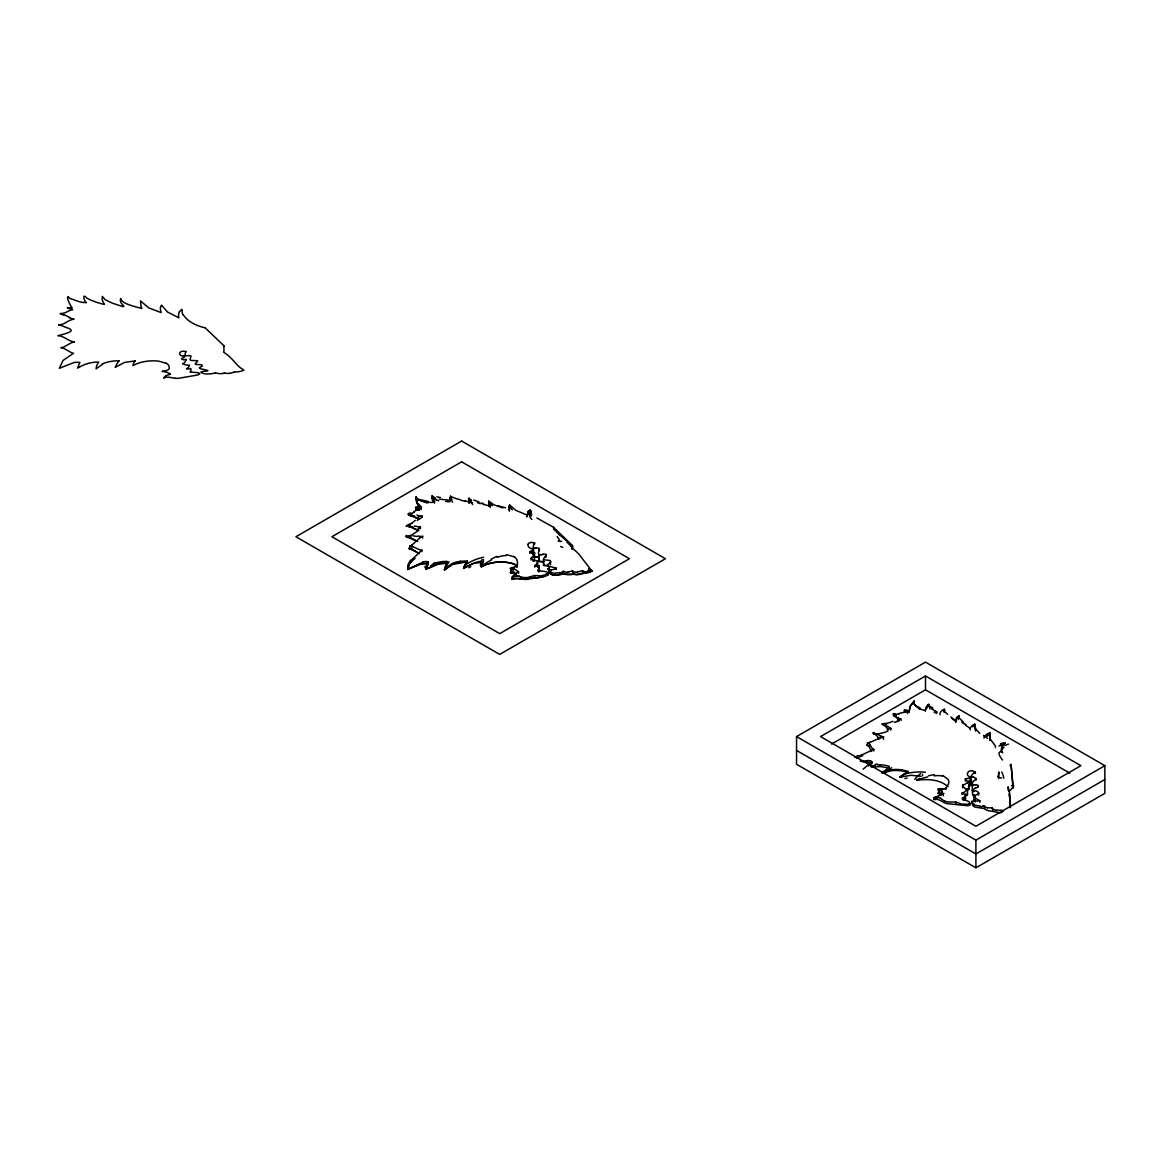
<?xml version="1.0" encoding="UTF-8"?>
<svg xmlns="http://www.w3.org/2000/svg" width="1163" height="1163" viewBox="0 0 1163 1163"><rect width="100%" height="100%" fill="white"/><g stroke="black" fill="none" stroke-linecap="round" stroke-linejoin="round"><path stroke-width="1.5" d="M909.103 711.291L910.324 706.319L914.292 700.838A11.848 6.847 0 0 0 914.467 704.749L919.773 709.357M469.067 499.581L469.023 503.012L469.067 499.581L470.506 502.242L469.401 500.919C466.116 494.813 471.844 502.779 472.571 504.553M898.883 720.435L898.33 717.149M1011.766 771.898L1012.944 785.984L1010.996 764.236L1011.65 770.706M418.506 518.131L418.564 515.529L416.906 515.064M572.269 546.392C571.978 544.022 572.051 547.511 572.167 548.34M1009.935 805.203L1010.007 800.696A64.532 37.26 0 0 0 1009.28 795.885L1008.786 794.227M974.768 725.828C975.495 721.801 969.259 727.427 970.175 729.913M446.185 564.418L444.455 569.87L452.901 564.302L467.337 561.86L467.337 561.017L460.359 561.278M571.207 546.319L571.353 544.517L553.573 527.319L536.913 518M944.051 712.236C946.74 706.334 938.919 711.407 939.966 714.751M531.04 559.955L531.04 558.342L534.093 560.246A6.484 5.045 8.5 0 0 536.303 560.74L537.8 560.813L536.39 564.375A6.28 4.928 15.8 0 1 534.82 565.494L534.835 567.108M539.196 571.629L539.051 565.741L538.28 565.945A4.652 3.693 11.4 0 1 535.125 565.611L534.835 565.509M974.856 723.895L974.928 728.46M527.726 511.72L529.398 510.397A8.606 3.184 -1.5 0 1 530.386 509.961L530.909 515.18M958.385 719.228L959.257 715.652L956.349 717.629L955.753 722.397M526.912 515.761C529.369 508.885 529.703 509.917 531.447 516.125M526.883 516.168L527.857 512.854L530.357 510.455M517.084 566.963L514.584 564.404A14.247 8.228 0 0 0 511.967 563.328L504.815 562.049L496.063 562.252L487.53 563.982L481.278 566.73L482.122 563.968M537.8 560.813L537.597 567.064M539.254 571.426C540.243 569.274 536.594 570.03 539.051 569.637M532.523 550.055L529.761 551.8L531.302 553.021A2.53 1.861 6.2 0 0 532.16 553.268L534.529 552.948L534.006 554.867M514.584 564.404C503.986 560.333 491.266 561.336 481.278 566.73L481.976 564.273M537.684 566.788L536.71 566.265L537.8 566.207M548.427 565.669L546.537 565.64A18.143 10.467 0 0 1 545.796 565.64L544.182 565.494A3.009 1.745 0 0 1 543.557 565.32L543.921 564.331M533.294 560.828L534.529 560.551L534.529 552.948M432.258 495.801L432.331 499.872L433.203 501.805L432.258 495.801L432.156 498.229L434.599 501.311L434.599 503.056M491.76 505.236L488.765 501.98L488.867 506.254L488.765 501.122L494.057 504.873L502.939 507.94M956.131 721.598L956.48 720.464M508.783 506.632L509.481 511.226M925.603 709.91C932.784 699.196 924.701 706.217 925.239 711.305M447.057 561.38L447.057 563.168L436.372 564.564L425.876 569.216L428.246 563.59L428.246 561.874L426.676 561.802M446.737 563.59C442.551 557.746 419.523 577.168 428.246 563.59L426.661 563.444A13.462 7.778 0 0 0 422.213 563.619L408.78 568.823M514.279 567.239L512.636 572.036A4.507 2.602 0 0 0 510.484 572.603L512.272 567.631A3.707 2.893 -6.7 0 1 512.839 567.573L513.29 567.515A1.933 1.425 -5.5 0 0 513.842 567.384L515.485 566.468M962.005 794.547L962.194 793.137A4.652 3.765 -3.2 0 0 965.014 794.271L965.857 794.314L964.854 796.321A6.658 5.292 3.4 0 1 962.426 798.254L962.426 799.81M989.698 740.482L990.193 732.908L989.887 738.578L995.426 746.021L995.426 747.664M975.248 796.51C969.506 793.98 973.373 788.063 978.112 792.119A2.384 1.774 -16.7 0 1 978.606 792.861L978.534 793.384A2.995 2.239 -17 0 1 977.967 794.198M943.571 788.616L942.088 788.994L941.143 793.529A2.224 1.279 0 0 0 941.754 793.602L944.036 793.399M408.693 565.436L407.646 569.405L422.969 562.165M998.072 776.622L997.97 776.899A5.277 2.137 22 0 0 1001.663 778.091M488.765 501.122L490.248 507.577M971.948 770.778L971.672 770.749A3.373 2.282 -2.9 0 0 968.677 771.621A5.19 3.649 -1.5 0 0 967.616 775.169L967.805 775.517A2.966 2.122 -2.5 0 0 969.462 776.521L970.276 776.637L969.753 777.509A3.591 2.588 -4.3 0 1 968.983 778.134L965.348 778.992L965.348 781.013M459.719 499.479C451.099 498.026 448.017 492.618 452.552 502.242M941.187 794.881A11.078 6.397 0 0 0 939.341 793.748A12.255 7.08 0 0 0 938.09 793.239L940.14 788.848A3.707 2.704 -16.3 0 1 940.663 788.936M530.357 509.961L530.662 513.13M965.857 794.314L965.014 799.475M445.923 564.825L444.455 569.87L450.401 565.494M970.276 776.637L969.869 785.912A3.504 2.021 0 0 1 968.953 786.493L968.357 786.711M512.272 509.932A32.549 18.797 0 0 1 509.801 506.225L508.624 509.757L509.801 505.033L515.718 510.295L526.897 515.005L526.897 516.895M1002.026 745.585C1008.219 739.45 999.86 747.649 1001.343 751.676M482.282 563.677L483.226 562.252M482.441 563.386L483.008 562.529M519.25 578.636L511.836 579.29L512.534 576.339M179.567 311.713L180.817 310.23A8.664 5.001 0 0 1 182.053 309.373L182.358 313.574A27.243 15.73 0 0 0 183.347 315.347M467.337 561.017L463.557 568.358L472.73 563.561L483.445 561.976C475.987 557.978 455.838 576.703 467.337 561.86A25.339 14.639 0 0 0 450.183 565.276M929.15 704.749L929.935 709.037M534.253 553.152L533.643 554.126L534.442 552.919M530.532 542.481A8.126 5.452 2 0 1 534.602 542.99L534.05 543.819A9.973 7.094 7.3 0 0 533.613 548.035L533.584 556.801L538.978 557.092M544.807 557.048L544.604 557.339A7.211 5.699 2.4 0 0 543.426 559.766M944.53 708.994L944.487 711.436L947.569 714.387M966.09 788.994L967.471 789.43L964.127 792.337A6.28 5.161 1.3 0 1 962.005 792.933M467.337 561.86L463.557 568.431L465.476 566.992M972.777 789.561L972.588 789.808A4.143 2.384 0 0 0 972.312 790.651L972.341 790.985A13.055 7.53 0 0 0 973.969 791.596M929.15 704.269L929.571 707.162M972.733 726.817L974.856 724.767M163.809 377.859L165.437 377.466A5.641 3.256 0 0 1 167.937 377.175L168.737 377.219A15.57 8.984 0 0 1 171.005 377.553L172.807 377.902A17.954 10.365 0 0 0 175.017 378.251M511.836 579.29C515.892 575.336 509.903 580.322 513.741 578.563M965.348 778.992L966.031 780.518A2.53 1.875 -2.7 0 0 966.686 780.984L969.055 781.318L967.427 782.946M548.209 565.654L543.557 565.32L543.557 559.781L549.43 560.392A2.384 1.89 -5.7 0 1 550.346 560.929L550.564 561.424A2.995 2.399 -5.7 0 1 550.492 562.34L547.613 564.956A7.589 6.12 -7 0 0 549.314 566.439C567.646 570.292 540.882 568.096 551.218 574.333A7.676 4.434 0 0 0 554.518 575.118L563.677 573.984L577.168 574.464L582.765 573.025A11.223 6.484 0 0 0 592.098 571.193M413.432 558.284L421.849 550.114A8.432 5.83 -21.1 0 1 419.916 549.91L412.792 546.639M444.455 569.434L451.695 563.764A21.893 15.73 8 0 1 460.388 561.366M957.585 718.632L959.257 717.426M977.952 794.198L974.042 795.855L974.042 799.824A7.545 4.361 0 0 0 974.594 801.089L975.423 801.976M967.471 789.43L967.471 794.823L964.665 796.597M514.133 556.772A8.752 6.716 -4.1 0 1 516.794 559.708L516.939 559.985A15.73 12.081 -3.5 0 1 517.302 564.956L516.852 565.363M415.351 520.326L412.196 522.856M420.439 528.627L420.439 526.999L417.706 529.238M969.055 781.318L969.055 788.921L967.747 789.91M415.06 558.313L412.676 560.232A31.125 17.968 0 0 0 408.591 565.799L407.646 569.405L419.581 564.142L428.246 563.59M999.002 746.094L1005.108 743.302M539.051 565.741L539.298 567.864A6.658 5.015 14.8 0 1 538.236 570.292A4.681 3.576 7.4 0 0 539.167 570.713L546.465 571.745A3.285 2.37 2.5 0 1 547.482 572.356L548.107 574.842C541.711 578.854 533.584 576.615 526.752 579.407A10.947 6.324 0 0 1 524.44 579.421L519.396 578.665M412.211 544.778L419.756 538.062M546.77 573.941A3.271 1.89 0 0 1 547.497 574.304C542.089 578.607 527.144 579.174 518.814 578.549A8.984 5.19 0 0 0 513.653 578.345M427.243 567.82L425.876 569.216M511.836 577.444L514.075 576.296A5.437 4.216 -1.7 0 1 516.241 575.947M936.273 799.446C933.918 800.377 933.046 797.76 935.285 796.917M921.067 776.273L911.036 775.285L899.711 777.16A54.865 31.677 0 0 1 908.303 772.334L908.288 771.476L899.711 777.088L902.473 776.375M974.289 772.857L975.408 772.203L975.408 773.424M1012.988 784.356L1013.191 786.595M796.553 736.572L925.501 662.125L1104.85 765.676L1104.85 793.37L975.902 867.816L796.553 764.265L796.553 736.572L975.902 840.122L1104.85 765.676M925.501 675.979L820.54 736.572L975.902 826.268L1080.863 765.676L925.501 675.979L925.501 689.819L1069.873 773.177M831.516 744.087L925.501 689.819M1104.85 779.515L975.902 853.962L796.553 750.426M430.964 565.509L433.755 563.997M420.832 516.343L422.169 515.631L422.169 517.099M413.897 511.735L418.331 509.089M79.477 367.057L77.572 368.133L78.473 365.647A78.095 45.081 0 0 1 79.942 362.493L78.372 362.347A13.447 7.763 0 0 0 73.952 362.522L59.328 368.322L63.078 360.399L73.545 353.276A8.504 4.914 0 0 1 71.641 352.752L64.081 348.493A10.205 5.902 0 0 0 60.854 347.635L61.435 347.563A8.446 4.87 0 0 0 63.907 346.937L71.452 342.722A9.159 5.292 0 0 1 74.447 341.98M491.135 559.156L496.121 556.699A28.537 27.461 -34.4 0 1 496.863 556.394M979.857 802.31L979.857 800.798L971.89 801.322L972.951 805.61A7.676 4.434 0 0 0 975.248 807.166L984.305 808.576L984.305 805.77L982.822 805.959M408.198 569.1L407.646 569.405A35.646 20.571 0 0 1 414.13 558.662M102.722 364.077L96.151 368.787A29.773 17.183 0 0 1 98.695 362.071A21.85 12.619 0 0 0 87.792 363.568M987.445 733.984L984.378 736.179L983.971 738.185M862.205 754.743L873.806 749.379L873.806 750.964M1011.374 785.694L1012.74 785.301A3.271 1.323 51.3 0 1 1013.743 785.679M409.943 524.106L407.123 525.153L407.123 526.112A17.518 10.118 0 0 1 411.048 527.173L414.624 528.729M548.107 573.068A8.606 6.687 10 0 1 546.13 574.58L541.028 575.816L534.689 575.525L527.217 577.589A11.31 7.69 3.5 0 1 523.321 577.4M422.198 536.725L422.751 538.12M934.005 799.577L937.131 798.4M562.311 571.76L563.677 571.178L563.677 573.984L558.08 575.06L552.396 574.74L548.791 572.937L550.593 572.792M435.384 563.255L437.448 562.47M881.583 772.944L892.036 769.746A21.893 16.151 -0.1 0 1 901.674 769.935M421.05 508.493L420.526 506.777A2.152 0.959 -11.1 0 1 419.581 506.981L418.433 507.024M948.674 783.048A15.73 11.485 -12.9 0 1 946.071 787.714L945.403 787.962M892.937 721.351L888.75 722.848A12.72 8.112 -15.3 0 1 886.104 723.546M890.829 730.073L890.829 728.445L887.165 729.783M572.007 549.445L572.007 547.686L578.694 553.85L591.865 571.048C586.734 571.905 572.923 578.854 572.53 570.902M414.987 550.942L412.269 549.547A10.278 5.931 0 0 0 409.158 548.732L409.739 546.116A10.583 6.702 -21.8 0 1 412.967 546.421M550.55 570.452C543.325 566.526 552.629 572.065 547.613 564.956M412.211 548.02L411.775 548.166A8.432 4.87 0 0 1 409.739 548.66L419.305 553.573M512.171 567.428A6.237 5.146 -3.2 0 0 510.368 568.416L511.938 572.705A12.255 7.08 0 0 0 510.441 572.574L513.377 572.022A2.224 1.279 0 0 0 513.973 571.934L512.825 572.022M870.273 742.198L880.333 737.938M883.008 772.915L889.651 771.185M1000.689 743.579L1003.742 742.91A8.606 3.285 5.3 0 1 1005.123 742.823M186.225 359.454L183.856 359.803A2.53 1.454 0 0 1 182.998 359.658L181.457 358.786L184.219 357.317A3.489 2.021 0 0 0 184.539 356.678L183.667 356.082M534.529 560.551L532.93 560.871M559.854 572.618L554.082 573.257A7.254 5.568 -4.9 0 1 551.756 572.618L548.791 570.539M417.982 530.357L414.261 528.54A38.016 21.952 0 0 0 412.705 527.828A23.144 13.36 0 0 0 411.048 527.173L407.123 526.112L410.35 525.4M410.728 513.028L408.446 513.537L408.446 514.642L418.476 519.003M934.005 797.731L936.651 797.28A5.437 4.041 -12.1 0 1 938.745 797.527L939.428 797.789M420.977 509.685L420.977 508.187L419.974 508.464A6.862 3.184 -12.7 0 0 418.273 509.06M899.668 719.083L901.078 718.749L901.078 720.522M928.51 775.779L933.569 774.732A28.537 24.132 -55 0 1 934.296 774.631M532.523 550.055A3.591 2.588 3.4 0 0 532.843 549.256L531.971 548.456A2.966 2.108 4.7 0 1 529.848 547.947L529.427 547.7A5.19 3.605 4.6 0 1 528.176 544.197M872.221 765.821L875.608 765.181M407.123 526.112L409.827 525.545M899.072 713.413L904.756 712.192A6.862 2.762 -7.4 0 1 906.573 712.003L907.562 712.047L907.562 713.559M916.807 779.312L916.807 780.329C927.245 778.817 939.849 779.21 948.034 786.74M409.158 548.732L411.295 548.311M58.15 335.744C63.456 333.912 79.433 331.222 65.753 327.355M530.546 542.554L530.27 542.598A3.373 2.282 2 0 0 528.118 544.182M58.819 325.015L61.639 324.433A12.197 7.036 0 0 0 63.892 323.634L67.032 321.889A18.841 10.874 0 0 1 73.778 319.142M860.169 761.227L867.525 760.704M942.088 788.994L941.754 789.037A1.933 1.337 -12.4 0 1 941.085 788.979L940.663 788.921M886.119 723.415L883.139 723.662L883.139 724.607L886.569 724.84M871.072 767.013L880.842 766.591L889.23 768.118M962.426 798.24A4.681 3.62 -3.8 0 0 963.037 798.908L969.113 801.816A3.285 2.355 -5 0 1 969.666 802.63L969.782 803.459A8.606 6.818 -2.8 0 1 967.078 804.316L961.568 804.055L955.841 802.077L947.627 801.932A11.31 7.734 -1.6 0 1 944.196 800.74M551.175 572.719L548.791 572.937M871.654 751.502L869.11 746.806A10.278 5.931 0 0 0 867.002 745.265L867.569 742.794A9.246 5.67 -22.8 0 0 870.287 742.299M877.513 764.934L879.824 764.76M909.292 712.468L908.696 710.738A2.152 0.843 -5.4 0 1 907.78 710.695L907.155 710.52M975.35 799.751L974.042 799.824M408.446 514.642L410.873 514.453L408.446 514.642A7.937 4.579 0 0 0 411.498 515.965L411.833 515.95M969.782 803.459L969.782 805.218A8.795 5.074 0 0 1 967.442 805.726L947.176 803.633A10.947 6.324 0 0 1 945.112 803.037L940.809 800.784A8.984 5.19 0 0 0 936.375 799.214M1000.805 812.864L992.998 811.512L992.155 807.834M185.28 355.704L187.112 355.66A10.583 6.106 0 0 1 191.052 356.052L190.078 359.294A4.172 2.413 0 0 0 190.485 360.137L190.776 360.414A13.258 7.661 0 0 0 192.884 360.53L194.366 360.559A13.941 8.054 0 0 1 197.506 360.792M533.584 556.801L539.341 557.164M533.584 548.049L535.78 548.049M135.141 360.879L124.456 362.463L115.239 367.334A54.835 31.663 0 0 1 119.048 360.777M862.481 761.707L866.072 761.867A13.563 7.836 0 0 1 870.869 762.957L871.523 763.219M980.235 806.119L974.899 805.203A7.254 5.263 -14.1 0 1 973.271 804.011L971.89 801.322M895.583 713.791L893.417 713.66L893.417 714.78L896.251 715.303M510.441 568.474L511.691 568.518A10.045 8.359 -10.2 0 1 515.456 569.594L518.611 571.76L518.611 573.243M411.964 514.25L410.641 514.206A5.568 3.416 -18.3 0 1 409.42 513.988M969.055 788.921L967.049 788.718M420.439 526.999L414.057 526.069M541.435 561.627L538.585 560.944L538.992 558.255L539.08 561.511A7.879 4.55 0 0 0 539.821 561.569A13.578 7.836 0 0 0 540.606 561.613L542.496 561.642A27.098 15.642 0 0 1 543.15 561.671A16.369 9.449 0 0 1 543.804 561.7M542.06 561.642L544.022 561.714M965.857 798.211L964.897 798.167A4.856 2.806 0 0 1 963.56 797.92M516.241 575.961L517.041 576.005M542.888 554.62L540.969 554.577M428.1 501.413L418.157 499.232A11.514 6.658 -10.2 0 1 416.165 497.139L416.761 502.663L419.959 507.737M506.399 554.664L514.177 556.743M417.691 507.766L420.468 507.998M448.685 500.177L439.149 499.058M532.232 552.367L534.195 552.599M510.441 572.574L516.619 574.013A11.237 6.498 0 0 0 511.938 572.69M970.276 785.345L969.753 785.301A4.041 2.341 0 0 1 969.026 784.952M417.11 536.521L412.865 535.765M531.535 552.367L534.646 552.687M867.002 745.265L867.569 745.338A8.519 4.914 0 0 0 870.287 745.425M974.187 804.156L971.89 803.72M901.703 769.848L908.288 771.476M406.454 535.3L406.454 536.826L417.677 541.493M427.577 502.867L418.782 499.901M490.248 506.05L482.907 504.349M63.66 314.897L62.337 314.592A5.495 3.169 0 0 1 61.159 314.141L60.142 313.559L61.988 313.428A9.26 5.35 0 0 0 65.608 312.542L70.027 310.332A6.891 3.983 0 0 1 71.67 309.91L72.673 309.765A2.893 1.672 0 0 0 72.164 309.402L69.562 308.602A6.644 3.838 0 0 1 67.352 307.832A5.611 3.242 0 0 1 70.129 307.773L71.277 307.904A2.137 1.236 0 0 0 72.222 307.832C70.58 306.349 65.942 297.263 68.079 296.521A11.514 6.658 0 0 0 69.853 298.382L79.796 301.871A52.277 30.18 0 0 0 86.295 302.743C83.3 299.342 82.326 292.727 87.021 298.237A36.896 21.297 0 0 0 90.845 300.054L92.531 300.752A49.805 28.755 0 0 0 104.19 304.386M967.471 794.823L966.002 794.445M426.574 502.663L419.087 500.09A11.645 6.731 0 0 1 415.961 496.746L417.037 502.678L421.05 506.588M73.85 319.258L73.371 319.127A11.586 6.687 0 0 1 70.158 318.022M419.203 510.019L415.743 508.871L415.743 507.388M419.014 509.976L418.069 509.728A8.315 4.797 0 0 1 415.642 508.943M521.111 576.935L519.309 576.441M972.806 785.781A14.378 8.301 0 0 0 971.163 785.388L971.192 776.593L973.169 777.175M465.229 500.846L472.571 503.027M979.857 800.798L974.71 797.673A7.589 5.699 -18.5 0 1 974.042 795.855M480.493 503.681L477.455 502.721M572.167 545.752L572.763 547.061L571.353 546.465M551.073 570.611L547.613 568.925M975.597 785.098L973.925 784.545M435.602 498.171L432.389 496.208L433.058 497.72M870.898 761.329L872.177 761.809L872.177 763.306M895.481 715.172L894.551 714.794M409.463 513.959L408.446 513.537M546.217 573.781L548.107 574.842M942.742 775.416L948.078 779.326A8.752 6.367 -13.4 0 1 948.717 782.743M178.593 317.688L167.414 311.946L161.497 305.128A18.55 10.714 0 0 0 160.32 308.864L161.177 312.614L148.82 307.919L140.447 300.883L141.101 306.683A52.975 30.587 0 0 0 141.944 308.457L140.345 308.064A94.683 54.661 0 0 1 132.175 305.811L130.634 305.288A31.852 18.39 0 0 1 123.511 302.235L121.068 299.778A7.08 4.085 0 0 1 120.763 298.498C118.03 304.459 130.997 309.285 117.71 304.939A68.37 39.469 0 0 1 111.415 302.743L105.193 299.661L102.315 296.376L102.199 299.909L104.248 304.299M920.166 708.034L915.95 705.868L914.089 703.615A11.514 6.033 -8.9 0 1 914.089 701.26L910.004 706.334L909.292 710.695M890.829 728.445L887.456 726.148M905.73 710.942L907.387 711.771A3.096 1.105 -4.5 0 1 907.562 712.047M937.233 712.076L931.403 708.805M418.767 530.706L415.002 528.918M166.164 363.249L158.822 361.199A28.174 16.267 0 0 0 132.989 365.662A23.013 13.287 0 0 1 135.112 360.864M436.721 500.061L432.912 497.575A5.757 3.329 0 0 1 432.243 496.281M572.763 545.68L571.411 544.589M182.736 363.714L185.382 364.804A6.615 3.809 0 0 0 187.984 365.167L189.496 365.124L188.522 367.319A6.702 3.867 0 0 1 186.531 368.686M471.044 500.017L469.372 498.709A7.371 2.878 1.3 0 1 469.067 497.808M418.535 553.195L415.322 551.16M68.602 316.947L70.26 317.95M880.013 735.99L878.109 734.376M970.175 728.387L965.174 724.956M1010.996 765.952L1009.964 765.283M243.561 369.965L240.436 367.813A40.603 23.434 0 0 1 238.066 365.807L231.51 358.611A64.663 37.332 0 0 0 226.683 354.352L223.703 352.2A39.935 23.056 0 0 0 223.965 349.045L223.863 347.475A10.671 6.164 0 0 1 223.863 346.937L224.183 346.196A1.745 1.003 0 0 1 224.459 345.963A3.126 1.803 0 0 0 223.979 345.818L205.269 327.937M170.307 374.064L167.676 372.64A10.918 6.309 0 0 0 163.387 371.579L162.122 371.477A5.641 3.256 0 0 1 164.492 370.823L164.768 370.924A2.791 1.614 0 0 0 165.553 370.881L167.181 370.241A23.522 13.578 0 0 0 168.708 369.354L169.013 369.165A14.741 8.519 0 0 0 168.693 365.545A8.708 5.03 0 0 0 166.193 363.234M590.092 569.87L591.865 571.048L588.594 568.794M941.172 798.792L942.481 799.708A17.968 12.357 -1.9 0 0 943.993 800.9M1013.453 786.799L1012.028 785.418M950.927 716.99L955.753 720.871M979.769 733.402L975.931 729.259L974.754 725.232M963.604 723.72L961.728 722.078M872.526 748.696L869.401 744.015M492.269 505.687L488.765 501.98M905.018 712.294L904.814 712.105A3.62 2.093 0 0 1 904.48 711.567L904.48 710.084M555.056 530.488L553.573 529.034L553.573 527.319M556.088 531.506L559.199 534.544M566.672 541.871L570.728 545.854M451.782 499.363L450.91 498.229M886.526 727.369L888.285 729.71M419.61 507.388L416.892 502.998L415.961 497.851M511.516 509.031L509.801 506.225M893.417 713.66L893.853 714.286A5.568 2.864 -17.1 0 0 894.507 714.823M878.327 737.865L878.995 739.101M1002.695 752.795L1001.983 751.327M558.167 540.868L558.298 541.129A5.277 1.541 14.1 0 0 561.671 541.347M975.641 731.018L975.03 728.968M958.545 718.036L958.501 716.481A7.371 3.082 7.3 0 1 959.301 715.667M939.326 793.748L938.09 789.154L939.137 789.503A10.045 7.647 -23.1 0 1 941.797 791.451L943.309 795.783M1010.429 807.762L1009.862 794.125L1008.117 786.784L1008.117 790.302M450.357 500.221L450.619 495.801M969.782 805.218L969.666 804.578A3.271 1.89 0 0 0 969.302 804.069M1002.026 810.698L1002.026 812.385M998.668 772.203L998.668 778.556M978.65 793.064L978.65 795.027M977.996 786.144L977.996 787.453M976.019 780.242L976.019 778.643L972.602 782.277A4.419 3.315 -6 0 0 972.312 783.426L972.341 790.985M975.902 840.122L975.902 867.816M962.586 787.758L962.586 785.33L964.345 787.903A6.484 5.103 -4.2 0 0 966.119 788.965M955.841 802.077L955.841 803.938M946.057 787.7L946.057 789.357M922.521 774.238L922.521 775.765M889.23 766.344L889.23 767.784M883.575 739.29L883.008 737.313A9.944 4.579 -19.2 0 0 880.304 737.822M874.038 732.443L874.038 733.969M582.765 570.946L582.765 573.025M556.277 567.864L556.277 569.361M550.492 561.104L550.492 564.709M545.81 554.94L545.81 557.557M539.341 550.753L539.341 548.616L538.382 552.861A4.419 3.329 3.8 0 0 538.789 553.995L539.08 561.511M538.222 570.277L538.222 571.833M534.689 575.525L534.689 577.386M534.646 542.917L534.646 544.139M532.77 548.325L532.77 554.315M529.761 551.8L529.761 553.312M517.317 564.956L517.317 566.614M483.445 559.534L483.445 561.06M481.278 565.712L481.278 566.73M421.849 550.114L421.849 551.713M1003.088 811.469A12.88 11.223 9.1 0 1 1001.983 810.756M1001.866 810.131A12.72 9.319 1.9 0 1 996.371 809.971M992.141 811.207A9.333 5.393 0 0 1 984.421 808.532M973.14 795.492A7.821 4.507 0 0 1 974.39 794.765M971.061 785.33A10.351 5.975 0 0 1 971.803 784.269M969.477 781.143A4.041 2.341 0 0 1 971.774 780.809M967.732 789.895A10.961 6.324 0 0 1 967.02 790.331M965.014 799.475A6.687 3.867 0 0 1 963.662 800.493M938.119 793.282A4.507 2.602 0 0 1 940.504 793.297M916.837 780.344A22.998 13.273 0 0 1 919.395 778.338M889.535 770.924A25.324 14.625 0 0 1 908.216 772.392M882.339 772.668A29.816 17.212 0 0 1 887.427 768.976M868.368 765.937A78.154 45.124 0 0 1 871.305 764.033M856.506 758.203A33.582 19.393 0 0 1 862.713 755.79M874.271 733.838A15.875 9.173 0 0 1 878.283 737.88M877.527 734.289A35.05 20.236 0 0 1 874.009 734.231M883.168 724.593A18.681 10.787 0 0 1 886.511 727.369M894.987 716.684A7.705 4.448 0 0 1 893.446 714.765M895.728 716.713A19.437 11.223 0 0 1 898.418 720.638M904.509 711.509A6.353 3.663 0 0 1 907.024 712.338M943.571 711.116A27.738 16.006 0 0 1 944.138 710.52M986.747 736.528A18.434 10.641 0 0 1 990.178 734.086M1013.685 787.002A3.242 1.861 0 0 0 1012.406 787.874L1011.112 789.357A41.01 23.682 0 0 1 1009.004 791.61M1012.711 786.45A46.462 14.872 21.1 0 1 1013.118 788.456M1001.445 746.893A28.232 11.354 -1.9 0 1 1001.895 745.57M1001.299 751.313A38.001 15.221 -2.4 0 1 1004.018 747.242M1002.521 760.05A24.03 5.379 39.4 0 1 1001.794 751.923M1004.73 745.468A36.111 5.67 -12.9 0 1 1008.539 744.102M1000.354 744.175A18.259 4.768 -2.3 0 1 1001.605 743.797M987.183 733.955A18.085 5.117 -3.8 0 1 989.917 732.835M987.489 738.301A34.905 3.155 33.3 0 1 983.535 735.336M958.69 718.632A14.712 5.946 16.5 0 1 958.428 718.022M963.327 721.947A28.668 11.601 16.7 0 1 960.013 718.719M965.959 724.622A72.193 40.211 -0.5 0 1 964.374 723.43M951.974 718.429A40.269 1.468 40.2 0 1 955.128 720.944M936.637 713.399A37.332 8.955 6.3 0 1 934.136 712.163M932.857 707.976A38.248 17.997 -16.9 0 1 930.633 706.639M924.381 710.331A53.76 28.813 -13.6 0 1 919.279 708.674M904.596 709.91A5.684 2.355 -4.8 0 1 907.067 710.346M905.337 711.029A5.931 2.806 -13.1 0 1 904.291 710.142M899.217 713.951A9.348 4.943 -11.4 0 1 895.292 714.358M900.322 718.996A12.735 5.379 -25.9 0 1 898.577 718.036M881.583 724.04A23.216 7.182 5.3 0 1 886.032 726.25M894.303 722.383A20.963 3.969 -20 0 1 896.935 721.394M896.717 721.612A16.631 3.765 -19 0 1 898.955 720.915M887.907 731.149A31.823 22.126 -15.7 0 1 873.747 734.333M872.468 732.937A15.119 4.259 4.3 0 1 876.582 734.522M883.953 737.095A20.745 5.699 -6.7 0 1 880.958 736.266M881.234 736.194A20.643 5.641 -6.1 0 1 880.493 735.888M873.791 749.394A8.432 4.87 -22.4 0 1 872.512 748.71M867.642 742.764A10.583 5.466 -20.7 0 1 869.546 743.942M854.878 757.389A29.409 11.717 -17.5 0 1 858.221 755.441M859.312 755.965A31.125 7.85 -22.2 0 1 861.914 754.642M863.15 769.15A59.764 1.25 -39.6 0 1 867.38 765.545M867.613 760.471A13.229 9.275 -14.8 0 1 871.043 761.14M879.824 764.934A20.105 16.02 -8.2 0 1 889.157 766.432M884.563 773.337A29.744 14.508 -21.1 0 1 891.716 767.725M875.477 764.338A30.107 23.275 -9 0 1 877.454 764.076M871.305 766.417A42.362 13.825 -10.4 0 1 872.395 766.184M869.124 764.193A48.773 19.117 -9.9 0 1 869.953 764.004M903.622 774.282A23.464 8.999 -9.6 0 1 925.326 772.305M914.729 779.457A21.981 10.38 -23.7 0 1 920.645 773.555M904.887 778.556A36.649 11.078 -7.6 0 1 907.169 778.091M917.389 779.908A26.356 5.8 -17.6 0 1 927.681 776.869M934.194 775.881A24.438 19.117 -38.5 0 1 942.423 776.099M938.047 789.023A6.237 4.87 -17.4 0 1 940.155 788.616M943.193 794.038A8.025 5.379 -9.7 0 1 940.838 794.474M935.764 797.295A13.723 8.781 -15.1 0 1 938.643 795.826M938.439 795.579A8.243 6.048 -11.5 0 1 940.823 795.114M939.602 797.585A14.901 11.528 -17.1 0 1 941.318 798.661M967.209 782.801A10.758 8.17 -2.8 0 1 962.499 785.098M971.992 770.706A8.126 5.437 -2.5 0 1 975.321 772.247M971.105 776.579A9.973 7.269 -0.2 0 1 974.187 772.784M973.257 777.058A10.147 7.08 -4.9 0 1 976.135 778.556M973.78 784.792A11.194 9.159 -17.7 0 1 972.166 784.066M975.975 784.603A12.909 9.115 -8.6 0 1 978.476 785.752M978.257 786.29A7.937 6.193 -10.9 0 1 976.048 787.991M973.082 789.939A7.211 5.582 -10.1 0 1 975.495 787.933M987.46 807.994A11.179 8.199 -12.5 0 1 984.203 805.828M982.822 806.468A23.725 19.873 -22.2 0 1 980.176 806.613M992.097 807.602A7.371 5.248 -13.6 0 1 987.75 807.602M996.153 810.553A8.432 6.644 3.2 0 1 992.039 807.892M893.46 715.579A17.285 5.234 6.6 0 1 896.484 717.149M945.752 788.499A22.882 15.555 -13.5 0 1 943.847 789.212M1001.765 771.941A40.051 25.513 14.5 0 1 1003.771 778.192M999.104 772.276A38.175 21.792 11.7 0 1 997.912 776.579M591.08 569.681A9.115 5.466 4.6 0 1 587.591 570.64M588.085 571.818A12.88 10.351 26.6 0 1 582.736 571.062M582.387 570.553A12.72 8.97 9.2 0 1 577.4 571.731M572.719 574.246A9.333 5.393 0 0 1 563.75 573.911M543.557 565.32A5.03 2.908 0 0 1 543.935 564.317M514.918 564.259A11.979 6.92 0 0 1 516.924 566.614M417.372 541.376A21.225 12.255 0 0 1 415.365 540.315L413.359 539.167A15.875 9.173 0 0 0 406.556 536.652M409.812 536.201A35.05 20.236 0 0 1 406.628 537.073M408.693 536.361A26.589 15.352 0 0 1 406.454 536.826M412.036 515.747A19.437 11.223 0 0 1 417.895 518.8M438.756 500.875A26.269 15.163 0 0 1 432.825 497.822M450.415 500.686A27.738 16.006 0 0 1 450.168 497.444M572.269 548.34A3.62 2.093 0 0 1 572.632 547.017M560.639 546.45A46.462 9.987 11.2 0 1 562.834 547.482M531.796 514.337A28.232 12.182 -7.6 0 1 530.75 513.101M531.84 519.468A38.001 16.456 -8 0 1 529.223 514.729M529.078 514.162A36.111 10.045 -24.1 0 1 531.157 511.4M527.697 512.345A18.259 5.597 -11.6 0 1 528.278 511.676M508.696 506.646A18.085 6.062 -12.5 0 1 509.627 505.033M497.444 505.687A34.905 2.689 17.5 0 1 505.614 507.795M471.596 500.526A14.712 4.754 9.1 0 1 470.739 500.046M479.069 501.893A28.668 9.246 9.3 0 1 473.792 499.988M483.546 503.608A72.193 40.56 -1.2 0 1 481.177 502.954M460.446 500.119A40.269 9.464 21.6 0 1 465.781 501.486M450.008 501.747A37.332 8.679 -4.1 0 1 445.647 501.457M440.384 497.444A38.248 22.024 -19.7 0 1 436.881 496.805M434.366 502.314A53.76 32.971 -14.1 0 1 427.679 502.387M415.656 507.228A5.684 2.617 -9.8 0 1 418.52 506.879M417.546 508.013A5.931 3.315 -15.9 0 1 415.482 507.591M420.468 507.998A3.096 1.265 -11.2 0 1 420.977 508.187M414.377 512.04A9.348 5.568 -12.3 0 1 410.961 513.552M421.471 516.11A12.735 7.414 -30.2 0 1 418.215 515.965M406.047 526.083A23.216 7.036 -3.4 0 1 412.327 526.824M412.284 522.914A12.72 8.984 -11.3 0 1 410.016 524.193M417.212 520.515A20.963 7.327 -30.2 0 1 419.625 518.625M419.552 518.887A16.631 6.266 -28.4 0 1 421.806 517.477M418.782 529.892A31.823 23.958 -8.4 0 1 407.326 536.841M405.625 536.274A15.119 4.289 -5 0 1 411.019 536.594M422.954 536.245A20.745 7.196 -15.5 0 1 418.593 536.419M418.811 536.259A20.643 7.036 -14.9 0 1 417.59 536.201M412.269 544.836A9.246 6.658 -19.9 0 1 409.769 546.188M419.669 537.989A9.944 5.771 -22.3 0 1 422.14 536.623M407.791 565.611A29.409 15.235 -22.5 0 1 410.626 560.13M411.586 560.188A31.125 12.982 -30.9 0 1 413.17 558.298M425.585 568.983A59.764 17.823 -53 0 1 427.868 562.151M422.91 561.933A13.229 9.973 -7.2 0 1 426.705 561.555M437.535 562.616A20.105 16.108 6 0 1 447.057 561.525M445.589 569.259A29.744 18.201 -23.3 0 1 449.063 561.671M433.261 563.43A30.107 23.653 3.3 0 1 434.933 562.63M430.514 566.177A42.362 17.561 -17.6 0 1 431.4 565.669M424.626 567.122A48.773 22.911 -15.4 0 1 427.548 565.131M465.215 565.291A23.464 10.787 -15.3 0 1 483.575 557.266M480.479 565.959A21.981 13.447 -26.4 0 1 481.962 559.534M468.878 567.777A36.649 13.811 -15.6 0 1 470.797 566.701M482.194 565.858A26.356 9.566 -27.2 0 1 491.586 559.868M497.212 557.339A24.438 21.864 -23.9 0 1 506.341 555.521M518.422 571.615A8.025 5.655 -4.4 0 1 516.387 572.647M512.927 576.455A13.723 9.697 -11 0 1 514.889 574.304M514.657 574.202A8.243 6.309 -1.9 0 1 516.706 573.141M523.248 577.662A17.968 12.284 3.5 0 1 520.995 577.153M517.128 575.7A14.901 12.182 -3.7 0 1 519.425 576.194M533.933 554.853A10.758 8.054 7.3 0 1 530.909 558.225M535.78 547.904A10.147 7.167 1.4 0 1 539.428 548.456M540.969 554.896A11.194 9.522 0.6 0 1 539.007 554.707M542.903 553.995A12.909 9.42 -1.2 0 1 546.043 554.3M545.999 554.969A7.937 6.338 2.3 0 1 544.909 557.106M568.067 572.385A11.179 8.592 -2.8 0 1 563.546 571.338M562.514 572.138A23.725 20.861 -0.4 0 1 560.028 573.039M572.385 570.742A7.371 5.568 -5.4 0 1 568.126 571.876M577.56 572.37A8.432 6.324 14.3 0 1 572.414 571.048M410.292 515.442A17.285 5.001 -2.4 0 1 414.45 516.009M517.302 565.611A22.882 16.718 -7.2 0 1 515.95 566.788M559.243 534.776A40.051 22.301 14.8 0 1 565.901 540.359M557.179 536.565A38.175 19.408 10 0 1 559.708 540.897M243.808 370.11A11.354 6.556 0 0 1 234.475 371.855M234.417 371.898A13.171 7.603 0 0 1 229.242 373.41M229.213 373.352A8.272 4.783 0 0 1 224.226 372.916M224.43 373.163A9.435 5.437 0 0 1 215.446 372.814M215.359 372.872A27.563 15.919 0 0 1 211.055 373.832L205.778 373.977A7.501 4.332 0 0 1 203.452 373.454C193.014 369.907 219.894 372.538 201.01 368.904A7.589 4.376 0 0 1 199.295 367.828L202.173 366.112A2.704 1.556 0 0 0 202.26 365.487L202.042 365.138A2.428 1.396 0 0 0 201.112 364.731L198.437 364.557A16.544 9.551 0 0 1 197.041 364.542L195.253 364.223A6.731 3.882 0 0 1 196.329 362.522L196.503 362.318A7.443 4.303 0 0 0 197.637 360.835M185.237 355.718A9.711 5.611 0 0 1 185.746 352.331L186.342 351.589A8.17 4.71 0 0 0 182.228 351.27L181.966 351.4A3.431 1.977 0 0 0 179.742 352.912A5.059 2.922 0 0 0 181.137 355.558L181.312 355.674A3.024 1.745 0 0 0 183.667 356.082M186.153 359.454A11.921 6.876 0 0 1 182.853 363.772M186.516 368.7A4.943 2.849 0 0 0 190.238 368.7L190.747 368.555A11.412 6.585 0 0 1 190.936 369.209L190.994 369.645A6.847 3.954 0 0 1 189.947 371.971L198.161 372.741A3.256 1.875 0 0 1 199.178 373.207L199.803 373.745A8.781 5.074 0 0 1 197.826 374.951L178.913 378.266A11.383 6.571 0 0 1 175.017 378.237M163.838 377.873A16.747 9.667 0 0 1 166.12 375.693M166.178 375.722A8.315 4.797 0 0 1 168.272 374.922A7.967 4.594 0 0 0 170.336 374.079M102.431 363.859A26.037 15.032 0 0 1 119.033 360.85M79.535 367.072A39.077 22.562 0 0 1 87.719 363.51M74.374 342.082A21.53 12.43 0 0 1 66.989 339.174L65.23 338.171A16.645 9.609 0 0 0 58.281 335.526M58.877 324.928A22.446 12.967 0 0 1 65.71 327.385M63.776 314.766A16.384 9.464 0 0 1 68.53 316.99M178.753 317.673A32.012 18.477 0 0 1 179.32 311.684M205.313 327.879A37.652 21.748 0 0 1 183.667 315.275M461.624 441.053L295.911 536.739L499.712 654.406L665.44 558.72L461.624 441.053M461.624 461.827L331.891 536.739L499.712 633.631L629.445 558.72L461.624 461.827M416.688 508.769L415.743 508.871A5.786 3.344 0 0 1 416.688 508.769A4.768 2.762 0 0 1 417.473 508.769L418.753 508.9A8.592 4.957 0 0 0 419.291 508.972L418.302 508.842A5.917 3.416 0 0 0 417.473 508.769L416.688 508.769"/></g></svg>
